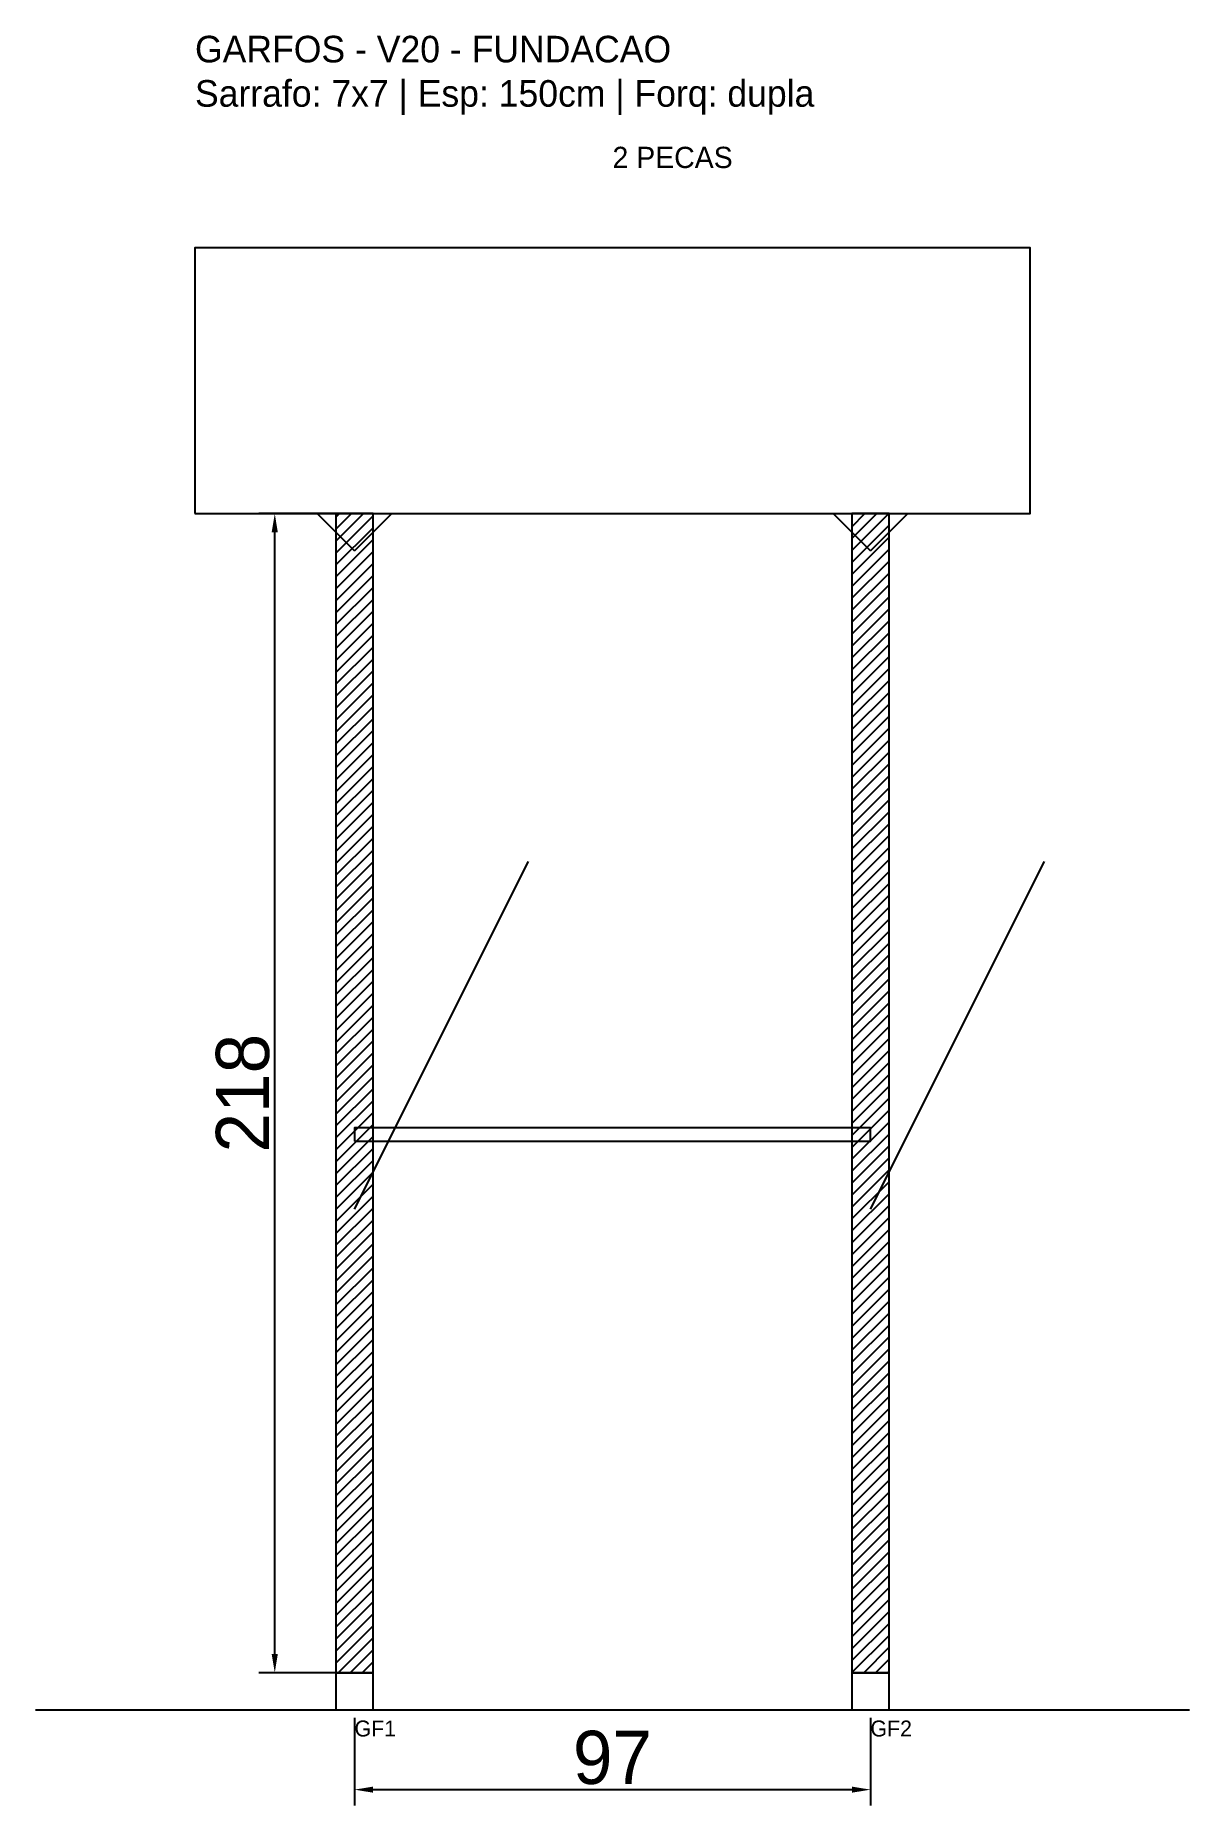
# Model space of a CAD drawing. Header units: metres. Extents: x -30 to 187, y -25 to 308.
import ezdxf

# ---------------------------------------------------------------- set-up
doc = ezdxf.new("R2010")
doc.units = ezdxf.units.M
for name, color, linetype in [('BARRA_ANCORAGEM', 1, 'Continuous'), ('COTA', 241, 'Continuous'), ('GARFOS OK', 3, 'Continuous'), ('NOME DA VIGA', 6, 'Continuous'), ('SARR_7x7', 40, 'Continuous'), ('TIRAS REESCORAMENTO', 252, 'Continuous'), ('VIGAS', 3, 'Continuous')]:
    doc.layers.add(name, color=color, linetype=linetype)
doc.dimstyles.new('EZ DXF', dxfattribs={"dimtxt": 10, "dimasz": 3.5, "dimexe": 3, "dimexo": 1.5, "dimgap": 1, "dimtad": 1, "dimdec": 1, "dimdsep": 46, "dimcen": 2.5, "dimazin": 3, "dimtfac": 1, "dimtmove": 0, "dimatfit": 3})

msp = doc.modelspace()

# ---------------------------------------------------------------- hatches: boundary and pattern name
at = {"layer": 'COTA'}
h = msp.add_hatch(dxfattribs=at)
h.set_pattern_fill('ANSI31', scale=0.5)
h.paths.add_polyline_path([(26.5, 0), (33.5, 0), (33.5, 218), (26.5, 218)])
h = msp.add_hatch(dxfattribs=at)
h.set_pattern_fill('ANSI31', scale=0.5)
h.paths.add_polyline_path([(123.5, 0), (130.5, 0), (130.5, 218), (123.5, 218)])

# ---------------------------------------------------------------- linework, layer by layer
at = {"layer": 'BARRA_ANCORAGEM'}
for p, q in [((30, 87.2), (62.7, 152.6)), ((127, 87.2), (159.7, 152.6))]:
    msp.add_line(p, q, dxfattribs=at)
at = {"layer": 'GARFOS OK'}
for p, q in [((30, 211), (23, 218)), ((23, 218), (37, 218)), ((30, 211), (37, 218)), ((127, 211), (120, 218)), ((120, 218), (134, 218)), ((127, 211), (134, 218))]:
    msp.add_line(p, q, dxfattribs=at)
at = {"layer": 'GARFOS OK', "linetype": 'CONTINUOUS'}
msp.add_line((-30, -7), (187, -7), dxfattribs=at)
at = {"layer": 'GARFOS OK'}
for points in [[(26.5, 0), (33.5, 0), (33.5, 218), (26.5, 218), (26.5, 0)], [(123.5, 0), (130.5, 0), (130.5, 218), (123.5, 218), (123.5, 0)]]:
    msp.add_lwpolyline(points, dxfattribs=at)
at = {"layer": 'SARR_7x7'}
for points in [[(26.5, -7), (33.5, -7), (33.5, 0), (26.5, 0), (26.5, -7)], [(123.5, -7), (130.5, -7), (130.5, 0), (123.5, 0), (123.5, -7)]]:
    msp.add_lwpolyline(points, dxfattribs=at)
at = {"layer": 'TIRAS REESCORAMENTO'}
msp.add_lwpolyline([(30, 100), (127, 100), (127, 102.5), (30, 102.5), (30, 100)], dxfattribs=at)
at = {"layer": 'VIGAS'}
msp.add_lwpolyline([(0, 218), (157, 218), (157, 268), (0, 268), (0, 218)], dxfattribs=at)

# ---------------------------------------------------------------- texts
at = {"layer": 'NOME DA VIGA'}
for s, height, p in [('2 PECAS', 4, (78.5, 283)), ('GF1', 3, (30, -12)), ('GF2', 3, (127, -12))]:
    msp.add_text(s, height=height, dxfattribs=at).set_placement(p)
at = {"layer": 'NOME DA VIGA', "insert": (0, 293), "char_height": 5, "attachment_point": 7}
msp.add_mtext('GARFOS - V20 - FUNDACAO\\PSarrafo: 7x7 | Esp: 150cm | Forq: dupla', dxfattribs=at)

# ---------------------------------------------------------------- dimensions: what is measured, and where the dimension line sits
at = {"layer": 'COTA'}
msp.add_linear_dim(base=(15, 0), p1=(30, 0), p2=(30, 218), angle=90, dimstyle='EZ DXF', dxfattribs=at).render()
msp.add_linear_dim(base=(30, -22), p1=(30, -7), p2=(127, -7), dimstyle='EZ DXF', dxfattribs=at).render()

doc.saveas('drawing.dxf')
